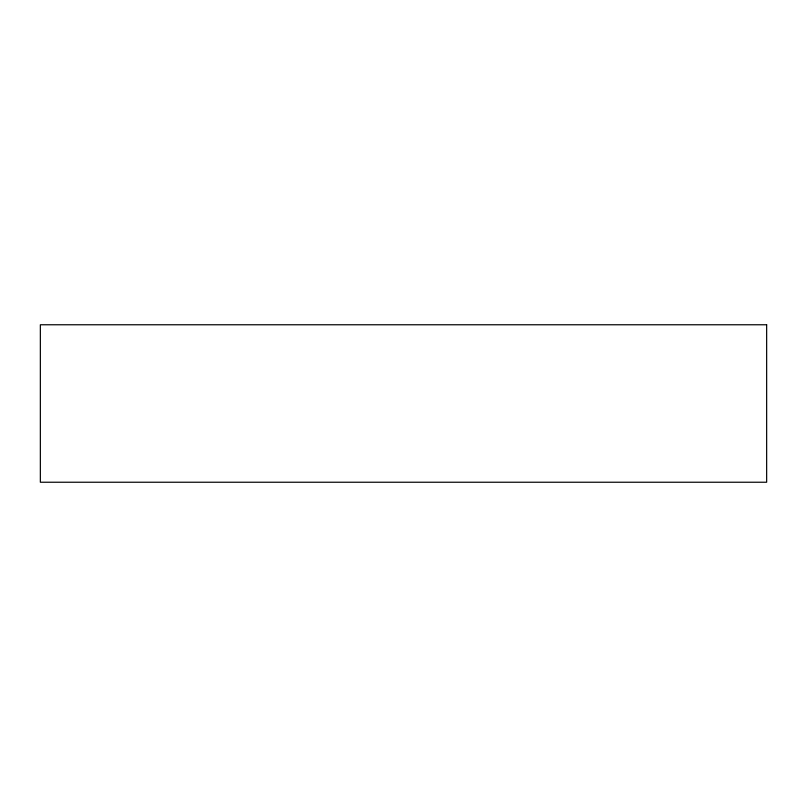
<?xml version="1.0" encoding="UTF-8"?>
<svg xmlns="http://www.w3.org/2000/svg" width="807" height="807" viewBox="0 0 807 807"><rect width="100%" height="100%" fill="white"/><g stroke="black" fill="none" stroke-linecap="round" stroke-linejoin="round"><path stroke-width="1.21" d="M766.65 324.767L40.35 324.767L40.35 482.233L766.65 482.233L766.65 324.767"/></g></svg>
